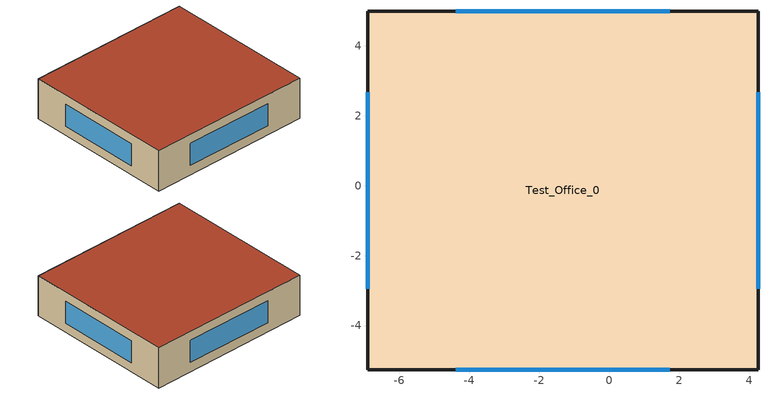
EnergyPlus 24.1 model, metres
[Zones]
Test_Office_0
 floor ground (Interior Floor): 4.26,4.99 4.26,-5.26 -6.91,-5.26 -6.91,4.99 z0
 wall outside (Exterior Wall): -6.91,-5.26 4.26,-5.26 4.26,4.99 -6.91,4.99 -6.91,-5.26 z0:2.81
 window (Exterior Window): -4.39,-5.26 1.73,-5.26 / 4.26,-2.95 4.26,2.67 / 1.73,4.99 -4.39,4.99 / -6.91,2.67 -6.91,-2.95 z0.64:2.17
 roof outside (Exterior Roof): 4.26,-5.26 4.26,4.99 -6.91,4.99 -6.91,-5.26 z2.81
[Building]
Building 1: North Axis {deg}=0; Terrain=City; Solar Distribution=FullInteriorAndExteriorWithReflections
[Site:Location]
Shanghai: Latitude {deg}=31.4; Longitude {deg}=121.45; Time Zone {hr}=8; Elevation {m}=5.5
[SizingPeriod:DesignDay] Day of Month=21; Dry-Bulb Temperature Range Modifier Type=DefaultMultipliers; Barometric Pressure {Pa}=101289; Rain Indicator=No; Snow Indicator=No; Daylight Saving Time Indicator=No; Begin Environment Reset Mode=FullResetAtBeginEnvironment
Name | Month | Day Type | Maximum Dry-Bulb Temperature {C} | Daily Dry-Bulb Temperature Range {deltaC} | Humidity Condition Type | Wetbulb or DewPoint at Maximum Dry-Bulb {C} | Wind Speed {m/s} | Wind Direction {deg} | Solar Model Indicator | ASHRAE Clear Sky Optical Depth for Beam Irradiance (taub) | ASHRAE Clear Sky Optical Depth for Diffuse Irradiance (taud) | Enthalpy at Maximum Dry-Bulb {J/kg} | Sky Clearness
New York Laguardia Arpt Ann Clg .4% Condns DB=>MWB | 7 | SummerDesignDay | 33.5 | 7.7 | Wetbulb | 23.5 | 5.6 | 270 | ASHRAETau | 0.532 | 1.821
New York Laguardia Arpt Ann Clg .4% Condns DP=>MDB | 7 | SummerDesignDay | 27.2 | 7.7 | Dewpoint | 23.5 | 5.6 | 270 | ASHRAETau | 0.532 | 1.821
New York Laguardia Arpt Ann Clg .4% Condns Enth=>MDB | 7 | SummerDesignDay | 30.8 | 7.7 | Enthalpy |  | 5.6 | 270 | ASHRAETau | 0.532 | 1.821 | 76200
New York Laguardia Arpt Ann Clg .4% Condns WB=>MDB | 7 | SummerDesignDay | 30.7 | 7.7 | Wetbulb | 25.1 | 5.6 | 270 | ASHRAETau | 0.532 | 1.821
New York Laguardia Arpt Ann Htg 99.6% Condns DB | 1 | WinterDesignDay | -10.8 | 0 | Wetbulb | -10.8 | 7.5 | 320 | ASHRAEClearSky |  |  |  | 0
New York Laguardia Arpt Ann Htg Wind 99.6% Condns WS=>MCDB | 1 | WinterDesignDay | 0 | 0 | Wetbulb | 0 | 14.4 | 320 | ASHRAEClearSky |  |  |  | 0
New York Laguardia Arpt Ann Hum_n 99.6% Condns DP=>MCDB | 1 | WinterDesignDay | -9.3 | 0 | Dewpoint | -20.1 | 7.5 | 320 | ASHRAEClearSky |  |  |  | 0
[Material] Thermal Absorptance=0.9
Name | Roughness | Thickness {m} | Conductivity {W/m-K} | Density {kg/m3} | Specific Heat {J/kg-K} | Solar Absorptance | Visible Absorptance
F16 Acoustic tile | MediumSmooth | 0.0191 | 0.06 | 368 | 590 | 0.3 | 0.3
G01a 19mm gypsum board | MediumSmooth | 0.019 | 0.16 | 800 | 1090 | 0.4 | 0.4
I02 50mm insulation board | MediumRough | 0.0508 | 0.03 | 43 | 1210 | 0.7 | 0.7
M01 100mm brick | MediumRough | 0.1016 | 0.89 | 1920 | 790 | 0.7 | 0.7
M11 100mm lightweight concrete | MediumRough | 0.1016 | 0.53 | 1280 | 840 | 0.5 | 0.5
M15 200mm heavyweight concrete | MediumRough | 0.2032 | 1.95 | 2240 | 900 | 0.7 | 0.7
[Material:AirGap]
Name | Thermal Resistance {m2-K/W}
Material Air Gap 1 | 0.18
Material Air Gap 2 | 0.15
[WindowMaterial:Gas]
Air 13mm: Gas Type=Air; Thickness {m}=0.0127
[WindowMaterial:Glazing]
Clear 3mm: Optical Data Type=SpectralAverage; Thickness {m}=0.003; Solar Transmittance at Normal Incidence=0.837; Front Side Solar Reflectance at Normal Incidence=0.075; Back Side Solar Reflectance at Normal Incidence=0; Visible Transmittance at Normal Incidence=0.898; Front Side Visible Reflectance at Normal Incidence=0.081; Back Side Visible Reflectance at Normal Incidence=0; Infrared Transmittance at Normal Incidence=0; Front Side Infrared Hemispherical Emissivity=0.84; Back Side Infrared Hemispherical Emissivity=0.84; Conductivity {W/m-K}=0.9; Dirt Correction Factor for Solar and Visible Transmittance=1
[Construction]
Exterior Roof: M11 100mm lightweight concrete, Material Air Gap 1, F16 Acoustic tile
Exterior Wall: M01 100mm brick, M15 200mm heavyweight concrete, I02 50mm insulation board, Material Air Gap 2, G01a 19mm gypsum board
Exterior Window: Clear 3mm, Air 13mm, Clear 3mm
Interior Floor: F16 Acoustic tile, Material Air Gap 1, M11 100mm lightweight concrete
[Zone]
Test_Office_0: Multiplier=1; Part of Total Floor Area=Yes
[Space]
Test_Office_0 Space: Zone=Test_Office_0
